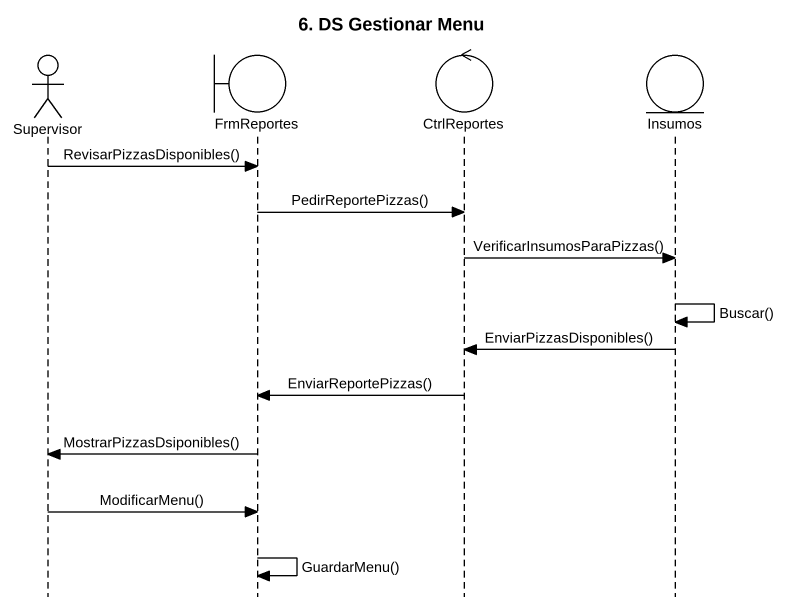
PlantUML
@startuml
title 6. DS Gestionar Menu
hide footbox
actor Supervisor
boundary FrmReportes
control CtrlReportes
entity Insumos

Supervisor -> FrmReportes : RevisarPizzasDisponibles()
FrmReportes -> CtrlReportes : PedirReportePizzas()
CtrlReportes -> Insumos : VerificarInsumosParaPizzas()
Insumos -> Insumos : Buscar()
Insumos -> CtrlReportes : EnviarPizzasDisponibles()
CtrlReportes -> FrmReportes : EnviarReportePizzas()
FrmReportes -> Supervisor : MostrarPizzasDsiponibles()
Supervisor -> FrmReportes : ModificarMenu()
FrmReportes -> FrmReportes : GuardarMenu()
@enduml
